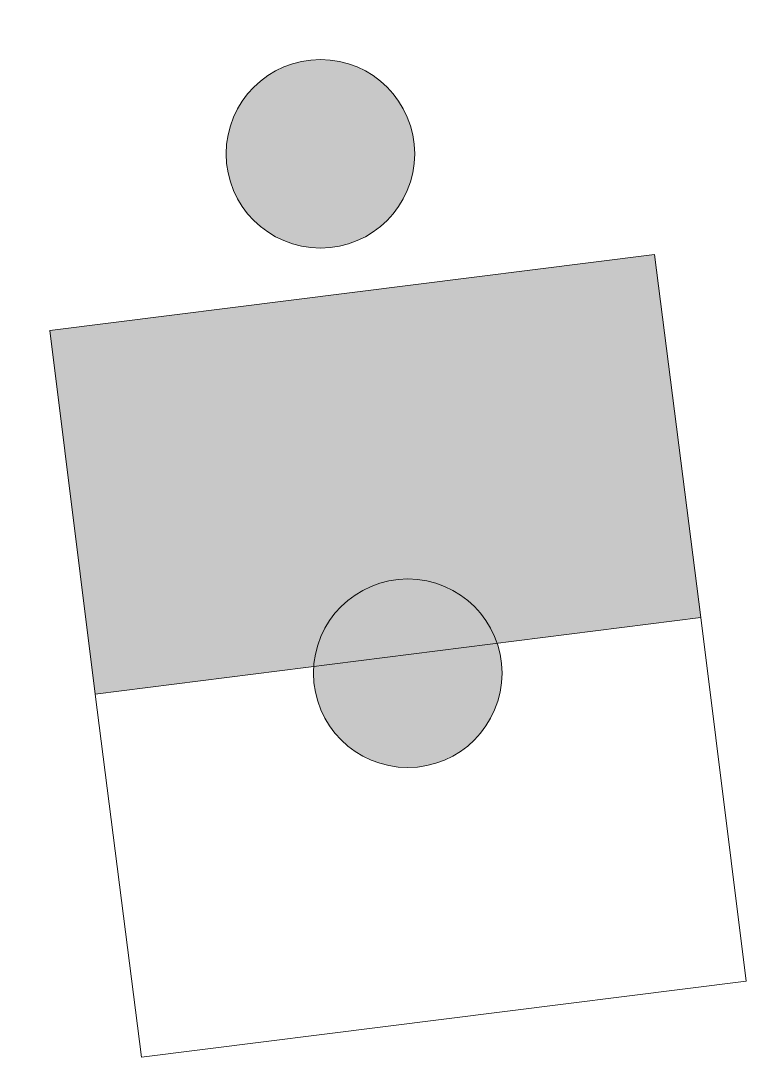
# Model space of a CAD drawing. Header units: metres. Extents: x 730101 to 730772, y 9237260 to 9237911.
# Drawn here: x 730100.59 to 730104.16, y 9237260.02 to 9237265.12 of the extents above; entities that cross this region are included whole.
import ezdxf

# ---------------------------------------------------------------- set-up
doc = ezdxf.new("R2010")
doc.units = ezdxf.units.M

# ---------------------------------------------------------------- blocks, each defined once
blk = doc.blocks.new('Clipboard8027')
h = blk.add_hatch(color=7)
h.dxf.hatch_style = 2
h.paths.add_polyline_path([(3.004, 1.8086), (3.0054, 0.0052), (0.0066, 0), (0.0014, 1.8001)])
at = {"color": 7, "lineweight": 0}
for points in [[(3.004, 1.8086), (2.9988, 3.6087), (0, 3.6035), (0.0014, 1.8001)], [(3.004, 1.8086), (3.0054, 0.0052), (0.0066, 0), (0.0014, 1.8001)], [(3.0054, 0.0052), (3.004, 1.8086), (0.0014, 1.8001), (0.0066, 0)]]:
    blk.add_lwpolyline(points, close=True, dxfattribs=at)
blk = doc.blocks.new('Clipboard4108')
h = blk.add_hatch(color=7)
edge = h.paths.add_edge_path()
edge.add_arc((0.463903, 0.463903), 0.463903, 74.006236, 434.006236)
h = blk.add_hatch(color=7)
edge = h.paths.add_edge_path()
edge.add_arc((0.463903, 0.463903), 0.463903, 74.006236, 434.006236)
at = {"color": 7, "lineweight": 0}
blk.add_circle((0.463903, 0.463903), 0.463903, dxfattribs=at)
blk.add_circle((0.463903, 0.463903), 0.463903, dxfattribs=at)
blk = doc.blocks.new('Clipboard8442')
at = {"color": 1}
for name, p in [('Clipboard8027', (0, 0)), ('Clipboard4108', (1.001781, 1.431733))]:
    blk.add_blockref(name, p, dxfattribs=at)
blk = doc.blocks.new('POSTEDTINST')
at = {"color": 1}
for name, p in [('Clipboard8442', (291.939301, 239.683421)), ('Clipboard4108', (293.052737, 238.525566))]:
    blk.add_blockref(name, p, dxfattribs=at)

msp = doc.modelspace()

# ---------------------------------------------------------------- block references
at = {"rotation": 187.07399113491113}
msp.add_blockref('POSTEDTINST', (730363.9135, 9237537.7863), dxfattribs=at)

doc.saveas('drawing.dxf')
